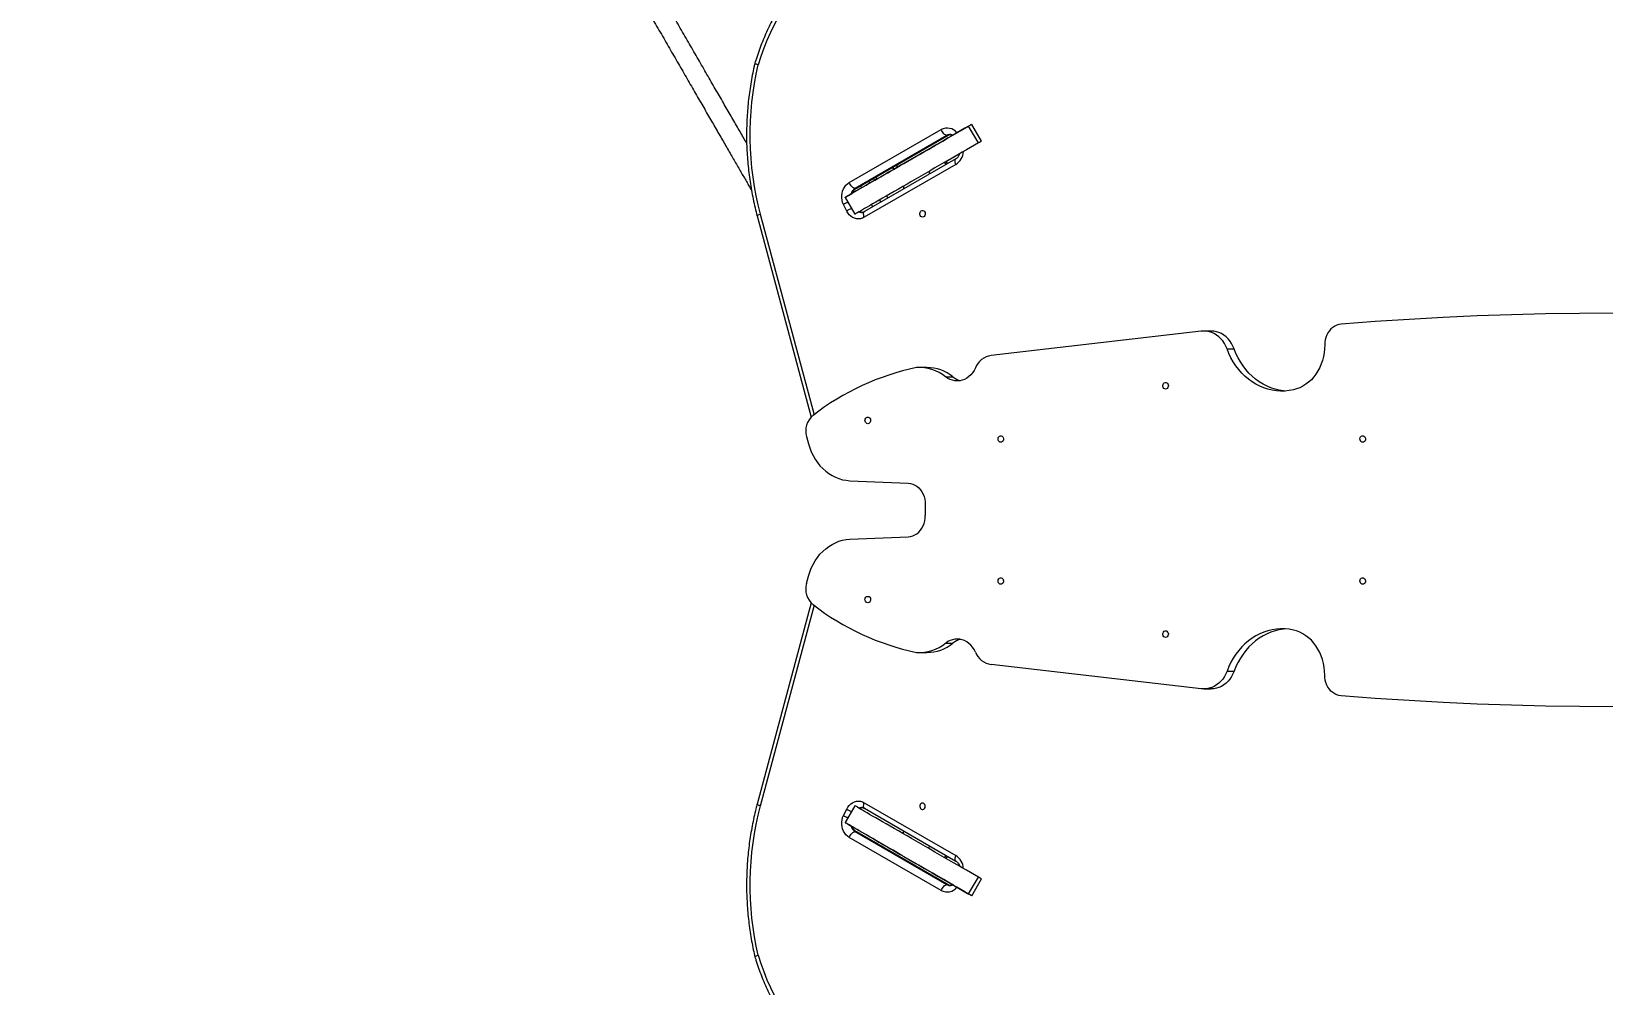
# Model space of a CAD drawing. Header units: millimetres. Extents: x 10665 to 29906, y -6125 to 7364.
# Drawn here: x 19089 to 20787, y -2048 to -1018 of the extents above; entities that cross this region are included whole.
import ezdxf

# ---------------------------------------------------------------- set-up
doc = ezdxf.new("R2010")
doc.units = ezdxf.units.MM
for name, color, linetype in [('DIKOM_ОБЪЕКТ', 7, 'Continuous'), ('DIKOM_РАЗМЕР_ЗОНА', 7, 'Continuous'), ('DIKOM_РАЗМЕР_ОБЪЕКТА', 7, 'Continuous')]:
    doc.layers.add(name, color=color, linetype=linetype)
doc.styles.add('style1', font='arial.ttf', dxfattribs={"width": 0.8})
doc.dimstyles.new('1-50', dxfattribs={"dimtxt": 300, "dimasz": 200, "dimexe": 100, "dimexo": 0, "dimgap": 100, "dimtad": 1, "dimdec": 0, "dimtxsty": 'style1', "dimcen": 0, "dimclrd": 7, "dimclre": 7, "dimadec": 1, "dimazin": 2, "dimtfac": 1, "dimtdec": 0, "dimtmove": 1, "dimatfit": 3, "dimfxl": 0, "dimlwd": 25, "dimlwe": 18, "dimarcsym": 0})

# ---------------------------------------------------------------- blocks, each defined once
blk = doc.blocks.new('*D16')
at = {"layer": 'Defpoints', "color": 0, "transparency": 16777216}
for p in [(12665, 4926.5), (12665, 1146.9), (26947.7, -1821.9)]:
    blk.add_point(p, dxfattribs=at)
at = {"layer": 'DIKOM_РАЗМЕР_ОБЪЕКТА', "color": 7, "lineweight": 18, "transparency": 16777216}
for p, q in [((12665, 1146.9), (12665, 5026.5)), ((26947.7, -1821.9), (26947.7, 5026.5))]:
    blk.add_line(p, q, dxfattribs=at)
at = {"layer": 'DIKOM_РАЗМЕР_ОБЪЕКТА', "color": 7, "lineweight": 25, "transparency": 16777216}
blk.add_line((26747.7, 4926.5), (12865, 4926.5), dxfattribs=at)
at = {"layer": 'DIKOM_РАЗМЕР_ОБЪЕКТА', "color": 7, "transparency": 16777216}
for points in [[(12865, 4959.9), (12865, 4893.2), (12665, 4926.5)], [(26747.7, 4959.9), (26747.7, 4893.2), (26947.7, 4926.5)]]:
    blk.add_solid(points, dxfattribs=at)
at = {"layer": 'DIKOM_РАЗМЕР_ОБЪЕКТА', "color": 0, "transparency": 16777216, "insert": (21497, 5179.8), "char_height": 300, "attachment_point": 5, "style": 'style1'}
blk.add_mtext('14300', dxfattribs=at)
blk = doc.blocks.new('*D15')
at = {"layer": 'Defpoints', "color": 0, "transparency": 16777216}
for p in [(20416.8, 4419), (19675.9, -4001.4), (28567.5, -4001.4)]:
    blk.add_point(p, dxfattribs=at)
at = {"layer": 'DIKOM_РАЗМЕР_ОБЪЕКТА', "color": 7, "lineweight": 18, "transparency": 16777216}
for p, q in [((20416.8, 4419), (28667.5, 4419)), ((19675.9, -4001.4), (28667.5, -4001.4))]:
    blk.add_line(p, q, dxfattribs=at)
at = {"layer": 'DIKOM_РАЗМЕР_ОБЪЕКТА', "color": 7, "lineweight": 25, "transparency": 16777216}
blk.add_line((28567.5, 4219), (28567.5, -3801.4), dxfattribs=at)
at = {"layer": 'DIKOM_РАЗМЕР_ОБЪЕКТА', "color": 7, "transparency": 16777216}
for points in [[(28534.2, 4219), (28600.8, 4219), (28567.5, 4419)], [(28534.2, -3801.4), (28600.8, -3801.4), (28567.5, -4001.4)]]:
    blk.add_solid(points, dxfattribs=at)
at = {"layer": 'DIKOM_РАЗМЕР_ОБЪЕКТА', "color": 0, "transparency": 16777216, "insert": (28248, -1553.3), "char_height": 300, "attachment_point": 5, "rotation": 90, "style": 'style1'}
blk.add_mtext('8400', dxfattribs=at)
blk = doc.blocks.new('*D14')
at = {"layer": 'Defpoints', "color": 0, "transparency": 16777216}
for p in [(28947.7, 6914), (10665, 1629.9), (28947.7, -1535.4)]:
    blk.add_point(p, dxfattribs=at)
at = {"layer": 'DIKOM_РАЗМЕР_ЗОНА', "color": 7, "lineweight": 18, "transparency": 16777216}
for p, q in [((10665, 1629.9), (10665, 7014)), ((28947.7, -1535.4), (28947.7, 7014))]:
    blk.add_line(p, q, dxfattribs=at)
at = {"layer": 'DIKOM_РАЗМЕР_ЗОНА', "color": 7, "lineweight": 25, "transparency": 16777216}
blk.add_line((10865, 6914), (28747.7, 6914), dxfattribs=at)
at = {"layer": 'DIKOM_РАЗМЕР_ЗОНА', "color": 7, "transparency": 16777216}
for points in [[(10865, 6947.4), (10865, 6880.7), (10665, 6914)], [(28747.7, 6947.4), (28747.7, 6880.7), (28947.7, 6914)]]:
    blk.add_solid(points, dxfattribs=at)
at = {"layer": 'DIKOM_РАЗМЕР_ЗОНА', "color": 0, "transparency": 16777216, "insert": (21431.5, 7167.3), "char_height": 300, "attachment_point": 5, "style": 'style1'}
blk.add_mtext('18300', dxfattribs=at)
blk = doc.blocks.new('*D13')
at = {"layer": 'Defpoints', "color": 0, "transparency": 16777216}
for p in [(20470.8, 6542.6), (29806, 6542.6), (19621.9, -6125)]:
    blk.add_point(p, dxfattribs=at)
at = {"layer": 'DIKOM_РАЗМЕР_ЗОНА', "color": 7, "lineweight": 18, "transparency": 16777216}
for p, q in [((20470.8, 6542.6), (29906, 6542.6)), ((19621.9, -6125), (29906, -6125))]:
    blk.add_line(p, q, dxfattribs=at)
at = {"layer": 'DIKOM_РАЗМЕР_ЗОНА', "color": 7, "lineweight": 25, "transparency": 16777216}
blk.add_line((29806, -5925), (29806, 6342.6), dxfattribs=at)
at = {"layer": 'DIKOM_РАЗМЕР_ЗОНА', "color": 7, "transparency": 16777216}
for points in [[(29772.7, 6342.6), (29839.3, 6342.6), (29806, 6542.6)], [(29772.7, -5925), (29839.3, -5925), (29806, -6125)]]:
    blk.add_solid(points, dxfattribs=at)
at = {"layer": 'DIKOM_РАЗМЕР_ЗОНА', "color": 0, "transparency": 16777216, "insert": (29552.8, 208.8), "char_height": 300, "attachment_point": 5, "rotation": 90, "style": 'style1'}
blk.add_mtext('12650', dxfattribs=at)

msp = doc.modelspace()

# ---------------------------------------------------------------- linework, layer by layer
at = {"layer": 'DIKOM_ОБЪЕКТ', "color": 7, "linetype": 'Continuous', "lineweight": 15}
for p, q in [((20115.8, -1136.9), (20105.3, -1118.7)), ((19973, -1181.6), (20072.3, -1124.3)), ((20078.6, -1130.6), (19979.3, -1187.9)), ((19979.8, -1187.9), (20079.1, -1130.6)), ((19980.7, -1187.7), (20079.9, -1130.4)), ((20079.1, -1130.6), (20078.6, -1130.6)), ((20085.2, -1130.3), (20083.1, -1131.5)), ((20085.6, -1130), (20100.9, -1121.2)), ((20112.5, -1138.8), (20102, -1120.6)), ((20092.3, -1150.5), (20078, -1158.8)), ((20088.2, -1162), (19989.3, -1219.1)), ((20088.3, -1155.9), (19989.5, -1213)), ((20019.9, -1165.1), (20021.1, -1167.2)), ((20021.1, -1167.2), (20019.9, -1165.1)), ((20019.9, -1165.1), (20021.1, -1167.3)), ((20025.5, -1164.7), (20024.2, -1162.6)), ((20077.6, -1162.1), (20076.2, -1159.7)), ((20079.3, -1161.1), (20077.9, -1158.7)), ((19979.3, -1187.9), (19979.8, -1187.9)), ((19980.4, -1187.9), (19999.1, -1177.1)), ((19986.5, -1187.2), (19985.3, -1185.1)), ((19993.9, -1180.1), (19995.2, -1182.2)), ((19999.1, -1177.1), (20000.4, -1179.2)), ((20001.7, -1175.6), (20002.9, -1177.8)), ((20032.2, -1185.2), (20031.6, -1185.5)), ((20031.6, -1185.5), (20031.6, -1185.4)), ((20031.6, -1185.5), (20031.9, -1185.9)), ((19970.3, -1212.3), (19966.9, -1205.3)), ((19968.6, -1197.6), (19979.1, -1215.7)), ((19972.2, -1195.5), (19975.7, -1193.5)), ((20005.7, -1200.4), (20007.1, -1202.8)), ((20013.4, -1196), (20014.8, -1198.4)), ((19873.5, -1217.5), (19931.8, -1435.1)), ((19876.9, -1215.6), (19935, -1432.5)), ((19998.4, -1207.8), (19997, -1205.4)), ((20353.4, -1342.1), (20126.3, -1368.3)), ((20363.8, -1342), (20356.1, -1342)), ((20381.2, -1361.2), (20388.9, -1361.2)), ((20057, -1381.4), (20049.2, -1381.4)), ((20077.2, -1391.5), (20084.9, -1391.5)), ((19926.9, -1456), (19929, -1463.8)), ((19973.8, -1503.7), (20036.7, -1506.4)), ((20055, -1529.3), (20055, -1541.3)), ((19973.8, -1567), (20036.7, -1564.3)), ((19926.9, -1614.7), (19929, -1606.9)), ((19931.8, -1635.6), (19873.5, -1853.2)), ((19935, -1638.3), (19876.9, -1855.2)), ((20077.2, -1679.2), (20084.9, -1679.2)), ((20049.2, -1689.3), (20057, -1689.3)), ((20353.4, -1728.6), (20126.3, -1702.4)), ((20381.2, -1709.5), (20388.9, -1709.5)), ((20356.1, -1728.7), (20363.8, -1728.7)), ((19966.9, -1865.5), (19970.3, -1858.5)), ((19979.1, -1855), (19968.6, -1873.2)), ((19989.3, -1851.7), (20088.2, -1908.8)), ((19989.5, -1857.7), (20088.3, -1914.8)), ((19972.2, -1875.3), (19975.7, -1877.3)), ((19979.3, -1882.8), (20078.6, -1940.1)), ((19979.8, -1882.8), (19979.3, -1882.8)), ((20079.1, -1940.1), (19979.8, -1882.8)), ((20079.9, -1940.4), (19980.7, -1883.1)), ((20072.3, -1946.4), (19973, -1889.1)), ((19999.5, -1891), (19999.5, -1891)), ((20031.9, -1884.9), (20031.6, -1885.3)), ((20031.9, -1885.1), (20031.8, -1885.4)), ((20076.2, -1911), (20077.6, -1908.6)), ((20077.9, -1912), (20079.3, -1909.6)), ((20102, -1950.2), (20112.5, -1932)), ((20105.3, -1952.1), (20115.8, -1933.9)), ((20078.6, -1940.1), (20079.1, -1940.1)), ((20085.2, -1940.5), (20083.1, -1939.3)), ((20083.1, -1939.3), (20083.1, -1939.3)), ((20085.6, -1940.7), (20100.9, -1949.6))]:
    msp.add_line(p, q, dxfattribs=at)
at = {"layer": 'DIKOM_ОБЪЕКТ', "color": 7, "linetype": 'Continuous', "lineweight": 15, "flags": 128}
for points in [[(20002, -901.5), (19994.5, -905.2), (19987, -909.1), (19979.7, -913.4), (19972.5, -918), (19965.5, -922.9), (19958.6, -928.1), (19951.9, -933.6), (19945.4, -939.4), (19939, -945.4), (19932.9, -951.8), (19927, -958.4), (19921.3, -965.2), (19915.8, -972.3), (19910.5, -979.6), (19905.5, -987.2), (19900.7, -994.9), (19896.1, -1002.9), (19891.8, -1011), (19887.8, -1019.4), (19884.1, -1027.9), (19880.6, -1036.5), (19877.4, -1045.4), (19874.5, -1054.3)], [(20100.9, -1121.2), (20102.3, -1120.4), (20103.5, -1119.7), (20104.4, -1119.2), (20105, -1118.9), (20105.2, -1118.7), (20105.2, -1118.7), (20104.8, -1118.9), (20104.2, -1119.3), (20103.2, -1119.9), (20102, -1120.6)], [(20102, -1120.6), (20097.9, -1122.9), (20093.6, -1125.4), (20089.2, -1127.9), (20084.6, -1130.6), (20079.9, -1133.3), (20075.1, -1136.1), (20070.2, -1138.9), (20065.2, -1141.8), (20060.2, -1144.7), (20055.1, -1147.6), (20050, -1150.6), (20044.9, -1153.5), (20039.9, -1156.4), (20034.9, -1159.3), (20029.9, -1162.2), (20025, -1165), (20020.3, -1167.8), (20015.6, -1170.4), (20011.1, -1173.1), (20006.7, -1175.6), (20002.5, -1178), (19998.5, -1180.3), (19994.7, -1182.5), (19991.1, -1184.6), (19987.7, -1186.6), (19984.5, -1188.4), (19981.7, -1190), (19979.1, -1191.5), (19976.7, -1192.9), (19974.7, -1194.1), (19972.9, -1195.1), (19971.4, -1195.9), (19970.3, -1196.6), (19969.4, -1197.1), (19968.9, -1197.4), (19968.6, -1197.6), (19968.7, -1197.5), (19969.1, -1197.3), (19969.9, -1196.9), (19970.9, -1196.3), (19972.2, -1195.5)], [(19999.5, -1179.7), (19999.6, -1179.7), (20000.1, -1179.4), (20000.9, -1178.9), (20002, -1178.3), (20003.3, -1177.5), (20005, -1176.5), (20007, -1175.4), (20009.3, -1174.1), (20011.8, -1172.6), (20014.6, -1171), (20017.6, -1169.3), (20020.9, -1167.4), (20024.4, -1165.3), (20028.2, -1163.2), (20032.1, -1160.9), (20036.3, -1158.5), (20040.6, -1156), (20045, -1153.4), (20049.6, -1150.8), (20054.4, -1148.1), (20059.2, -1145.3), (20064.1, -1142.4), (20069.1, -1139.6), (20074.1, -1136.7), (20079.2, -1133.7), (20084.2, -1130.8), (20085.1, -1130.3)], [(20078.6, -1130.6), (20077.8, -1130.5), (20077, -1130.1), (20076.1, -1129.5), (20075.2, -1128.8), (20074.4, -1127.8), (20073.6, -1126.7), (20072.9, -1125.5), (20072.3, -1124.3)], [(20079.9, -1130.4), (20079.7, -1130.5), (20079.1, -1130.6)], [(20085.6, -1130), (20084.5, -1130.7), (20083.6, -1131.2), (20082.8, -1131.6), (20082.4, -1131.9), (20082.1, -1132), (20082.2, -1132), (20082.5, -1131.8), (20083.1, -1131.5)], [(20115.8, -1136.9), (20115.7, -1136.9), (20115.3, -1137.1), (20114.7, -1137.5), (20113.7, -1138.1), (20112.5, -1138.8)], [(20112.5, -1138.8), (20108.4, -1141.1), (20104.1, -1143.6), (20099.7, -1146.1), (20095.1, -1148.8), (20090.4, -1151.5), (20085.6, -1154.3), (20080.7, -1157.1), (20075.7, -1160), (20070.7, -1162.9), (20065.6, -1165.8), (20060.5, -1168.8), (20055.4, -1171.7), (20050.4, -1174.6), (20045.4, -1177.5), (20040.4, -1180.4), (20035.5, -1183.2), (20030.8, -1185.9), (20026.1, -1188.6), (20021.6, -1191.2), (20017.2, -1193.8), (20013, -1196.2), (20009, -1198.5), (20005.2, -1200.7), (20001.6, -1202.8), (19998.2, -1204.7), (19995, -1206.6), (19992.2, -1208.2), (19989.6, -1209.7), (19987.2, -1211.1), (19985.2, -1212.3), (19983.4, -1213.3), (19981.9, -1214.1), (19980.8, -1214.8), (19979.9, -1215.3), (19979.4, -1215.6), (19979.1, -1215.7), (19979.1, -1215.7)], [(20054.1, -1148.2), (20053.9, -1148.3), (20053.4, -1148.6), (20052.7, -1149), (20051.8, -1149.5), (20050.8, -1150.1), (20049.8, -1150.7), (20049, -1151.2), (20048.4, -1151.5), (20048.1, -1151.7), (20048.1, -1151.7), (20048.4, -1151.5), (20049, -1151.2), (20049.8, -1150.7), (20050.8, -1150.1), (20051.8, -1149.5), (20052.7, -1149), (20053.4, -1148.6), (20053.9, -1148.3), (20054.1, -1148.2)], [(20067.5, -1140.5), (20067.3, -1140.6), (20066.8, -1140.9), (20066.1, -1141.3), (20065.2, -1141.8), (20064.2, -1142.4), (20063.2, -1142.9), (20062.4, -1143.4), (20061.8, -1143.8), (20061.5, -1144), (20061.5, -1144), (20061.8, -1143.8), (20062.4, -1143.4), (20063.2, -1142.9), (20064.2, -1142.4), (20065.2, -1141.8), (20066.1, -1141.3), (20066.8, -1140.9), (20067.3, -1140.6), (20067.5, -1140.5)], [(20067.6, -1140.4), (20067.5, -1140.5), (20067, -1140.8), (20066.3, -1141.2), (20065.3, -1141.7), (20064.3, -1142.3), (20063.4, -1142.9), (20062.5, -1143.3), (20061.9, -1143.7), (20061.6, -1143.9), (20061.6, -1143.9), (20061.9, -1143.7), (20062.5, -1143.3), (20063.4, -1142.9), (20064.3, -1142.3), (20065.3, -1141.7), (20066.3, -1141.2), (20067, -1140.8), (20067.5, -1140.5), (20067.6, -1140.4)], [(20060.1, -1169), (20059.8, -1169.2), (20059.6, -1169.6), (20059.5, -1170), (20059.4, -1170.6), (20059.4, -1171.2), (20059.6, -1171.9), (20059.7, -1172.4)], [(20088.2, -1162), (20087.8, -1160.8), (20087.5, -1159.6), (20087.3, -1158.5), (20087.4, -1157.5), (20087.6, -1156.8), (20088, -1156.2), (20088.3, -1155.9)], [(19966.9, -1205.3), (19965.9, -1203), (19965.3, -1200.6), (19965, -1198.1), (19965, -1195.6), (19965.3, -1193.1), (19965.9, -1190.7), (19966.9, -1188.4), (19968.1, -1186.3), (19969.5, -1184.5), (19971.2, -1182.9), (19973, -1181.6)], [(19979.3, -1187.9), (19978.6, -1187.8), (19977.7, -1187.4), (19976.9, -1186.8), (19976, -1186.1), (19975.1, -1185.1), (19974.3, -1184), (19973.6, -1182.9), (19973, -1181.6)], [(19999.5, -1179.7), (19999.3, -1179.8), (19998.9, -1180.1), (19998.1, -1180.5), (19997, -1181.2), (19995.6, -1182), (19993.9, -1183), (19991.9, -1184.2), (19989.5, -1185.5), (19986.9, -1187), (19983.9, -1188.7), (19980.6, -1190.6), (19977.1, -1192.7), (19976.8, -1192.8)], [(19980.7, -1187.7), (19980.5, -1187.8), (19979.8, -1187.9)], [(20032.5, -1184.9), (20032.2, -1185.2), (20032, -1185.5), (20031.8, -1186), (20031.8, -1186.5), (20031.8, -1187.2), (20031.9, -1187.8), (20032.1, -1188.4)], [(19976.6, -1193), (19976.5, -1193), (19976.2, -1193.2), (19975.7, -1193.5)], [(19873.5, -1217.5), (19873.5, -1217.5), (19873.7, -1217.2), (19874.1, -1216.8), (19874.8, -1216.5), (19875.7, -1216), (19876.9, -1215.6)], [(19989.3, -1219.1), (19987.3, -1220), (19985.2, -1220.6), (19983, -1220.8), (19980.8, -1220.6), (19978.6, -1220.1), (19976.6, -1219.2), (19974.7, -1217.9), (19973, -1216.3), (19971.5, -1214.4), (19970.3, -1212.3)], [(19989.3, -1219.1), (19988.9, -1217.8), (19988.6, -1216.7), (19988.5, -1215.6), (19988.5, -1214.6), (19988.7, -1213.9), (19989.1, -1213.3), (19989.5, -1213)], [(20052.2, -1218.8), (20051.3, -1218.6), (20050.4, -1218.1), (20049.7, -1217.2), (20049.3, -1216.2), (20049.3, -1215), (20049.5, -1213.9), (20050, -1212.9), (20050.8, -1212.2), (20051.8, -1211.8), (20052.7, -1211.8), (20053.7, -1212.2), (20054.5, -1212.9), (20055, -1213.9), (20055.2, -1215), (20055.2, -1216.2), (20054.8, -1217.2), (20054.1, -1218.1), (20053.2, -1218.6), (20052.2, -1218.8)], [(20872.5, -1323.6), (20835.7, -1323), (20798.8, -1322.8), (20762, -1323), (20725.2, -1323.5), (20688.4, -1324.4), (20651.6, -1325.7), (20614.8, -1327.3), (20578, -1329.4), (20541.2, -1331.8), (20504.5, -1334.5)], [(20504.5, -1334.5), (20502.1, -1334.9), (20499.8, -1335.6), (20497.6, -1336.7), (20495.5, -1338.1), (20493.5, -1339.7), (20491.8, -1341.7), (20490.3, -1343.8), (20489, -1346.2), (20488, -1348.8), (20487.3, -1351.4), (20486.9, -1354.2), (20486.8, -1357)], [(20381.2, -1361.2), (20379.9, -1358.2), (20378.3, -1355.3), (20376.6, -1352.7), (20374.5, -1350.3), (20372.3, -1348.2), (20369.9, -1346.4), (20367.4, -1344.8), (20364.7, -1343.6), (20361.9, -1342.7), (20359.1, -1342.2), (20356.2, -1342), (20353.4, -1342.1)], [(20388.9, -1361.2), (20387.6, -1358.2), (20386.1, -1355.3), (20384.3, -1352.7), (20382.3, -1350.3), (20380.1, -1348.2), (20377.7, -1346.4), (20375.1, -1344.8), (20372.5, -1343.6), (20369.7, -1342.7), (20366.9, -1342.2), (20364, -1342), (20363.8, -1342)], [(20486.8, -1357), (20486.6, -1361.3), (20486.2, -1365.5), (20485.5, -1369.6), (20484.4, -1373.7), (20483.1, -1377.6), (20481.4, -1381.4), (20479.5, -1385.1), (20477.3, -1388.5), (20474.9, -1391.6), (20472.3, -1394.6), (20469.4, -1397.2), (20466.4, -1399.5), (20463.2, -1401.6), (20459.9, -1403.2), (20456.4, -1404.6), (20452.9, -1405.6)], [(20452.9, -1405.6), (20448.3, -1406.4), (20443.7, -1406.9), (20439.1, -1407), (20434.5, -1406.7), (20429.9, -1406), (20425.4, -1404.9), (20420.9, -1403.4), (20416.6, -1401.6), (20412.4, -1399.4), (20408.3, -1396.9), (20404.4, -1394), (20400.6, -1390.9), (20397.1, -1387.4), (20393.8, -1383.6), (20390.7, -1379.6), (20387.9, -1375.3), (20385.4, -1370.8), (20383.1, -1366.1), (20381.2, -1361.2)], [(20444.4, -1406.8), (20442.3, -1406.7), (20437.7, -1406), (20433.2, -1404.9), (20428.7, -1403.4), (20424.4, -1401.6), (20420.1, -1399.4), (20416, -1396.9), (20412.1, -1394), (20408.4, -1390.9), (20404.9, -1387.4), (20401.6, -1383.6), (20398.5, -1379.6), (20395.7, -1375.3), (20393.2, -1370.8), (20390.9, -1366.1), (20388.9, -1361.2)], [(20109.3, -1381.9), (20107.9, -1384.6), (20106.3, -1387), (20104.4, -1389.3), (20102.3, -1391.2), (20100.1, -1392.9), (20097.6, -1394.2), (20095.1, -1395.1), (20092.5, -1395.7), (20089.8, -1395.9), (20087.1, -1395.8), (20084.5, -1395.2), (20081.9, -1394.3), (20079.5, -1393.1), (20077.2, -1391.5)], [(20314.8, -1404.7), (20313.9, -1404.5), (20313, -1403.9), (20312.3, -1403.1), (20311.9, -1402), (20311.8, -1400.9), (20312.1, -1399.8), (20312.6, -1398.8), (20313.4, -1398.1), (20314.3, -1397.7), (20315.3, -1397.7), (20316.3, -1398.1), (20317, -1398.8), (20317.6, -1399.8), (20317.8, -1400.9), (20317.7, -1402), (20317.3, -1403.1), (20316.7, -1403.9), (20315.8, -1404.5), (20314.8, -1404.7)], [(19993, -1442.1), (19992.1, -1441.9), (19991.2, -1441.3), (19990.5, -1440.5), (19990.1, -1439.4), (19990, -1438.3), (19990.3, -1437.2), (19990.8, -1436.2), (19991.6, -1435.5), (19992.5, -1435.1), (19993.5, -1435.1), (19994.5, -1435.5), (19995.2, -1436.2), (19995.8, -1437.2), (19996, -1438.3), (19995.9, -1439.4), (19995.5, -1440.5), (19994.9, -1441.3), (19994, -1441.9), (19993, -1442.1)], [(20136.7, -1462.1), (20135.8, -1461.9), (20134.9, -1461.3), (20134.2, -1460.5), (20133.8, -1459.4), (20133.8, -1458.3), (20134, -1457.2), (20134.5, -1456.2), (20135.3, -1455.5), (20136.3, -1455.1), (20137.2, -1455.1), (20138.2, -1455.5), (20138.9, -1456.2), (20139.5, -1457.2), (20139.7, -1458.3), (20139.6, -1459.4), (20139.3, -1460.5), (20138.6, -1461.3), (20137.7, -1461.9), (20136.7, -1462.1)], [(20527.8, -1462.1), (20526.8, -1461.9), (20525.9, -1461.3), (20525.3, -1460.5), (20524.9, -1459.4), (20524.8, -1458.3), (20525, -1457.2), (20525.6, -1456.2), (20526.3, -1455.5), (20527.3, -1455.1), (20528.3, -1455.1), (20529.2, -1455.5), (20530, -1456.2), (20530.5, -1457.2), (20530.7, -1458.3), (20530.7, -1459.4), (20530.3, -1460.5), (20529.6, -1461.3), (20528.7, -1461.9), (20527.8, -1462.1)], [(19929, -1463.8), (19930.3, -1468.2), (19932, -1472.4), (19933.9, -1476.5), (19936.2, -1480.4), (19938.7, -1484.1), (19941.4, -1487.5), (19944.4, -1490.6), (19947.6, -1493.4), (19950.9, -1496), (19954.5, -1498.1), (19958.1, -1500), (19961.9, -1501.5), (19965.8, -1502.6), (19969.8, -1503.3), (19973.8, -1503.7)], [(20036.7, -1506.4), (20039.2, -1506.7), (20041.6, -1507.3), (20043.9, -1508.4), (20046.1, -1509.7), (20048.1, -1511.4), (20049.9, -1513.4), (20051.5, -1515.7), (20052.8, -1518.1), (20053.8, -1520.8), (20054.6, -1523.6), (20055, -1526.4), (20055, -1529.3)], [(20036.7, -1564.3), (20039.2, -1564), (20041.6, -1563.4), (20043.9, -1562.3), (20046.1, -1561), (20048.1, -1559.3), (20049.9, -1557.3), (20051.5, -1555), (20052.8, -1552.5), (20053.8, -1549.9), (20054.6, -1547.1), (20055, -1544.3), (20055, -1541.3)], [(19929, -1606.9), (19930.3, -1602.5), (19932, -1598.3), (19933.9, -1594.2), (19936.2, -1590.3), (19938.7, -1586.6), (19941.4, -1583.2), (19944.4, -1580.1), (19947.6, -1577.3), (19950.9, -1574.7), (19954.5, -1572.6), (19958.1, -1570.7), (19961.9, -1569.2), (19965.8, -1568.1), (19969.8, -1567.4), (19973.8, -1567)], [(20136.7, -1615.6), (20135.8, -1615.4), (20134.9, -1614.9), (20134.2, -1614), (20133.8, -1613), (20133.8, -1611.8), (20134, -1610.7), (20134.5, -1609.7), (20135.3, -1609), (20136.3, -1608.7), (20137.2, -1608.7), (20138.2, -1609), (20138.9, -1609.7), (20139.5, -1610.7), (20139.7, -1611.8), (20139.6, -1613), (20139.3, -1614), (20138.6, -1614.9), (20137.7, -1615.4), (20136.7, -1615.6)], [(20527.8, -1615.6), (20526.8, -1615.4), (20525.9, -1614.9), (20525.3, -1614), (20524.9, -1613), (20524.8, -1611.8), (20525, -1610.7), (20525.6, -1609.7), (20526.3, -1609), (20527.3, -1608.7), (20528.3, -1608.7), (20529.2, -1609), (20530, -1609.7), (20530.5, -1610.7), (20530.7, -1611.8), (20530.7, -1613), (20530.3, -1614), (20529.6, -1614.9), (20528.7, -1615.4), (20527.8, -1615.6)], [(19993, -1635.6), (19992.1, -1635.4), (19991.2, -1634.9), (19990.5, -1634), (19990.1, -1633), (19990, -1631.8), (19990.3, -1630.7), (19990.8, -1629.7), (19991.6, -1629), (19992.5, -1628.7), (19993.5, -1628.7), (19994.5, -1629), (19995.2, -1629.7), (19995.8, -1630.7), (19996, -1631.8), (19995.9, -1633), (19995.5, -1634), (19994.9, -1634.9), (19994, -1635.4), (19993, -1635.6)], [(20109.3, -1688.8), (20107.9, -1686.1), (20106.3, -1683.7), (20104.4, -1681.4), (20102.3, -1679.5), (20100.1, -1677.8), (20097.6, -1676.5), (20095.1, -1675.6), (20092.5, -1675), (20089.8, -1674.8), (20087.1, -1674.9), (20084.5, -1675.5), (20081.9, -1676.4), (20079.5, -1677.6), (20077.2, -1679.2)], [(20314.8, -1673), (20313.9, -1672.8), (20313, -1672.3), (20312.3, -1671.4), (20311.9, -1670.4), (20311.8, -1669.2), (20312.1, -1668.1), (20312.6, -1667.2), (20313.4, -1666.4), (20314.3, -1666.1), (20315.3, -1666.1), (20316.3, -1666.4), (20317, -1667.2), (20317.6, -1668.1), (20317.8, -1669.2), (20317.7, -1670.4), (20317.3, -1671.4), (20316.7, -1672.3), (20315.8, -1672.8), (20314.8, -1673)], [(20452.9, -1665.1), (20448.3, -1664.3), (20443.7, -1663.8), (20439.1, -1663.7), (20434.5, -1664), (20429.9, -1664.7), (20425.4, -1665.8), (20420.9, -1667.3), (20416.6, -1669.1), (20412.4, -1671.3), (20408.3, -1673.8), (20404.4, -1676.7), (20400.6, -1679.8), (20397.1, -1683.3), (20393.8, -1687.1), (20390.7, -1691.1), (20387.9, -1695.4), (20385.4, -1699.9), (20383.1, -1704.6), (20381.2, -1709.5)], [(20444.4, -1663.8), (20442.3, -1664), (20437.7, -1664.7), (20433.2, -1665.8), (20428.7, -1667.3), (20424.4, -1669.1), (20420.1, -1671.3), (20416, -1673.8), (20412.1, -1676.7), (20408.4, -1679.8), (20404.9, -1683.3), (20401.6, -1687.1), (20398.5, -1691.1), (20395.7, -1695.4), (20393.2, -1699.9), (20390.9, -1704.6), (20388.9, -1709.5)], [(20486.8, -1713.7), (20486.6, -1709.4), (20486.2, -1705.2), (20485.5, -1701.1), (20484.4, -1697), (20483.1, -1693.1), (20481.4, -1689.3), (20479.5, -1685.6), (20477.3, -1682.2), (20474.9, -1679.1), (20472.3, -1676.1), (20469.4, -1673.5), (20466.4, -1671.2), (20463.2, -1669.1), (20459.9, -1667.4), (20456.4, -1666.1), (20452.9, -1665.1)], [(20381.2, -1709.5), (20379.9, -1712.5), (20378.3, -1715.3), (20376.6, -1718), (20374.5, -1720.4), (20372.3, -1722.5), (20369.9, -1724.3), (20367.4, -1725.9), (20364.7, -1727.1), (20361.9, -1728), (20359.1, -1728.5), (20356.2, -1728.7), (20353.4, -1728.6)], [(20388.9, -1709.5), (20387.6, -1712.5), (20386.1, -1715.3), (20384.3, -1718), (20382.3, -1720.4), (20380.1, -1722.5), (20377.7, -1724.3), (20375.1, -1725.9), (20372.5, -1727.1), (20369.7, -1728), (20366.9, -1728.5), (20364, -1728.7), (20363.8, -1728.7)], [(20504.5, -1736.2), (20502.1, -1735.8), (20499.8, -1735.1), (20497.6, -1734), (20495.5, -1732.6), (20493.5, -1731), (20491.8, -1729), (20490.3, -1726.9), (20489, -1724.5), (20488, -1721.9), (20487.3, -1719.2), (20486.9, -1716.5), (20486.8, -1713.7)], [(20872.5, -1747.1), (20835.7, -1747.7), (20798.8, -1747.9), (20762, -1747.7), (20725.2, -1747.2), (20688.4, -1746.3), (20651.6, -1745), (20614.8, -1743.4), (20578, -1741.3), (20541.2, -1738.9), (20504.5, -1736.2)], [(19970.3, -1858.5), (19971.5, -1856.4), (19973, -1854.5), (19974.7, -1852.9), (19976.6, -1851.6), (19978.6, -1850.7), (19980.8, -1850.1), (19983, -1849.9), (19985.2, -1850.1), (19987.3, -1850.7), (19989.3, -1851.7)], [(19876.9, -1855.2), (19875.7, -1854.7), (19874.8, -1854.3), (19874.1, -1853.9), (19873.7, -1853.6), (19873.5, -1853.3), (19873.5, -1853.2)], [(19973, -1889.1), (19971.2, -1887.8), (19969.5, -1886.3), (19968.1, -1884.4), (19966.9, -1882.3), (19965.9, -1880), (19965.3, -1877.6), (19965, -1875.1), (19965, -1872.6), (19965.3, -1870.1), (19965.9, -1867.7), (19966.9, -1865.5)], [(20112.5, -1932), (20108.4, -1929.6), (20104.1, -1927.2), (20099.7, -1924.6), (20095.1, -1922), (20090.4, -1919.3), (20085.6, -1916.5), (20080.7, -1913.6), (20075.7, -1910.8), (20070.7, -1907.9), (20065.6, -1904.9), (20060.5, -1902), (20055.4, -1899.1), (20050.4, -1896.1), (20045.4, -1893.2), (20040.4, -1890.4), (20035.5, -1887.6), (20030.8, -1884.8), (20026.1, -1882.1), (20021.6, -1879.5), (20017.2, -1877), (20013, -1874.5), (20009, -1872.2), (20005.2, -1870), (20001.6, -1867.9), (19998.2, -1866), (19995, -1864.2), (19992.2, -1862.5), (19989.6, -1861), (19987.2, -1859.7), (19985.2, -1858.5), (19983.4, -1857.5), (19981.9, -1856.6), (19980.8, -1855.9), (19979.9, -1855.5), (19979.4, -1855.1), (19979.1, -1855), (19979.1, -1855)], [(19989.5, -1857.7), (19989.1, -1857.5), (19988.7, -1856.9), (19988.5, -1856.1), (19988.5, -1855.2), (19988.6, -1854.1), (19988.9, -1852.9), (19989.3, -1851.7)], [(20052.2, -1852), (20051.3, -1852.1), (20050.4, -1852.7), (20049.7, -1853.5), (20049.3, -1854.6), (20049.3, -1855.7), (20049.5, -1856.9), (20050, -1857.8), (20050.8, -1858.5), (20051.8, -1858.9), (20052.7, -1858.9), (20053.7, -1858.5), (20054.5, -1857.8), (20055, -1856.9), (20055.2, -1855.7), (20055.2, -1854.6), (20054.8, -1853.5), (20054.1, -1852.7), (20053.2, -1852.1), (20052.2, -1852)], [(20102, -1950.2), (20097.9, -1947.8), (20093.6, -1945.4), (20089.2, -1942.8), (20084.6, -1940.2), (20079.9, -1937.4), (20075.1, -1934.7), (20070.2, -1931.8), (20065.2, -1929), (20060.2, -1926), (20055.1, -1923.1), (20050, -1920.2), (20044.9, -1917.2), (20039.9, -1914.3), (20034.9, -1911.4), (20029.9, -1908.6), (20025, -1905.7), (20020.3, -1903), (20015.6, -1900.3), (20011.1, -1897.7), (20006.7, -1895.2), (20002.5, -1892.7), (19998.5, -1890.4), (19994.7, -1888.2), (19991.1, -1886.1), (19987.7, -1884.2), (19984.5, -1882.4), (19981.7, -1880.7), (19979.1, -1879.2), (19976.7, -1877.9), (19974.7, -1876.7), (19972.9, -1875.7), (19971.4, -1874.8), (19970.3, -1874.1), (19969.4, -1873.6), (19968.9, -1873.3), (19968.6, -1873.2), (19968.7, -1873.3), (19969.1, -1873.5), (19969.9, -1873.9), (19970.9, -1874.5), (19972.2, -1875.3)], [(19973, -1889.1), (19973.6, -1887.9), (19974.3, -1886.7), (19975.1, -1885.6), (19976, -1884.7), (19976.9, -1883.9), (19977.7, -1883.3), (19978.6, -1883), (19979.3, -1882.8)], [(19976.6, -1877.8), (19976.5, -1877.8), (19976.2, -1877.6), (19975.7, -1877.3)], [(19999.5, -1891), (19999.3, -1890.9), (19998.9, -1890.7), (19998.1, -1890.2), (19997, -1889.6), (19995.6, -1888.8), (19993.9, -1887.8), (19991.9, -1886.6), (19989.5, -1885.3), (19986.9, -1883.7), (19983.9, -1882), (19980.6, -1880.1), (19977.1, -1878.1), (19976.8, -1877.9)], [(19979.8, -1882.8), (19980.5, -1883), (19980.7, -1883.1)], [(20032.5, -1885.8), (20032.2, -1885.6), (20032, -1885.2), (20031.8, -1884.8), (20031.8, -1884.2), (20031.8, -1883.6), (20031.9, -1882.9), (20032.1, -1882.4)], [(19999.5, -1891), (19999.6, -1891.1), (20000.1, -1891.4), (20000.9, -1891.8), (20002, -1892.5), (20003.3, -1893.3), (20005, -1894.2), (20007, -1895.4), (20009.3, -1896.7), (20011.8, -1898.1), (20014.6, -1899.7), (20017.6, -1901.5), (20020.9, -1903.4), (20024.4, -1905.4), (20028.2, -1907.6), (20032.1, -1909.9), (20036.3, -1912.3), (20040.6, -1914.8), (20045, -1917.3), (20049.6, -1920), (20054.4, -1922.7), (20059.2, -1925.5), (20064.1, -1928.3), (20069.1, -1931.2), (20074.1, -1934.1), (20079.2, -1937), (20084.2, -1940), (20085.1, -1940.5)], [(20060.1, -1901.8), (20059.8, -1901.5), (20059.6, -1901.2), (20059.5, -1900.7), (20059.4, -1900.2), (20059.4, -1899.5), (20059.6, -1898.9), (20059.7, -1898.3)], [(20088.3, -1914.8), (20088, -1914.6), (20087.6, -1914), (20087.4, -1913.2), (20087.3, -1912.3), (20087.5, -1911.2), (20087.8, -1910), (20088.2, -1908.8)], [(20054.1, -1922.5), (20053.9, -1922.4), (20053.4, -1922.2), (20052.7, -1921.7), (20051.8, -1921.2), (20050.8, -1920.6), (20049.8, -1920.1), (20049, -1919.6), (20048.4, -1919.2), (20048.1, -1919.1), (20048.1, -1919.1), (20048.4, -1919.2), (20049, -1919.6), (20049.8, -1920.1), (20050.8, -1920.6), (20051.8, -1921.2), (20052.7, -1921.7), (20053.4, -1922.2), (20053.9, -1922.4), (20054.1, -1922.5)], [(20067.5, -1930.3), (20067.3, -1930.2), (20066.8, -1929.9), (20066.1, -1929.5), (20065.2, -1929), (20064.2, -1928.4), (20063.2, -1927.8), (20062.4, -1927.3), (20061.8, -1927), (20061.5, -1926.8), (20061.5, -1926.8), (20061.8, -1927), (20062.4, -1927.3), (20063.2, -1927.8), (20064.2, -1928.4), (20065.2, -1929), (20066.1, -1929.5), (20066.8, -1929.9), (20067.3, -1930.2), (20067.5, -1930.3)], [(20067.6, -1930.4), (20067.5, -1930.3), (20067, -1930), (20066.3, -1929.6), (20065.3, -1929), (20064.3, -1928.5), (20063.4, -1927.9), (20062.5, -1927.4), (20061.9, -1927.1), (20061.6, -1926.9), (20061.6, -1926.9), (20061.9, -1927.1), (20062.5, -1927.4), (20063.4, -1927.9), (20064.3, -1928.5), (20065.3, -1929), (20066.3, -1929.6), (20067, -1930), (20067.5, -1930.3), (20067.6, -1930.4)], [(20115.8, -1933.9), (20115.7, -1933.8), (20115.3, -1933.6), (20114.7, -1933.2), (20113.7, -1932.7), (20112.5, -1932)], [(20072.3, -1946.4), (20072.9, -1945.2), (20073.6, -1944), (20074.4, -1942.9), (20075.2, -1942), (20076.1, -1941.2), (20077, -1940.6), (20077.8, -1940.3), (20078.6, -1940.1)], [(20079.1, -1940.1), (20079.7, -1940.3), (20079.9, -1940.4)], [(20085.6, -1940.7), (20084.5, -1940.1), (20083.6, -1939.5), (20082.8, -1939.1), (20082.4, -1938.8), (20082.1, -1938.7), (20082.2, -1938.8), (20082.5, -1938.9), (20083.1, -1939.3)], [(20100.9, -1949.6), (20102.3, -1950.4), (20103.5, -1951), (20104.4, -1951.5), (20105, -1951.9), (20105.2, -1952.1), (20105.2, -1952), (20104.8, -1951.8), (20104.2, -1951.4), (20103.2, -1950.9), (20102, -1950.2)], [(19874.5, -2016.5), (19877.4, -2025.4), (19880.6, -2034.2), (19884.1, -2042.9), (19887.8, -2051.4), (19891.8, -2059.7), (19896.1, -2067.9), (19900.7, -2075.8), (19905.5, -2083.6), (19910.5, -2091.1), (19915.8, -2098.5), (19921.3, -2105.6), (19927, -2112.4), (19932.9, -2119), (19939, -2125.3), (19945.4, -2131.4), (19951.9, -2137.2), (19958.6, -2142.7), (19965.5, -2147.9), (19972.5, -2152.8), (19979.7, -2157.4), (19987, -2161.6), (19994.5, -2165.6), (20002, -2169.2)]]:
    msp.add_lwpolyline(points, dxfattribs=at)
at = {"layer": 'DIKOM_ОБЪЕКТ', "color": 7, "linetype": 'Continuous', "lineweight": 15}
for centre, radius, start, end in [((20197.5, -1130.2), 331.9, 166.7827, 194.9167), ((20078.8, -1135.9), 13.2, 37.0554, 119.2866), ((20082.4, -1137.1), 7.53, 90.1712, 120.3811), ((20082.9, -1137.1), 7.53, 90.3281, 120.381), ((20079.2, -1147.4), 17.1, 301.925, 357.7555), ((19984.4, -1196.2), 9.73, 121.4168, 166.403), ((19984.9, -1196.2), 9.68, 121.3604, 164.3782), ((19981, -1226.9), 25.8, 111.233, 123.3035), ((19984.3, -1233.7), 25.6, 109.9751, 123.3408), ((19986.5, -1206.3), 7.48, 246.4276, 270.0714), ((19987, -1206.3), 7.5, 244.049, 270.0331), ((20129.6, -1389.9), 21.8, 98.601, 158.4798), ((20101.7, -1649.2), 273.5, 101.7857, 127.8581), ((20049, -1425.9), 44.5, 50.7389, 94.1453), ((20056.7, -1426.1), 44.7, 50.7873, 89.5956), ((20097.8, -1375.6), 20.4, 231.0772, 257.9546), ((19947.8, -1450), 21.8, 129.973, 196.0481), ((19947.8, -1620.7), 21.8, 163.9518, 230.0272), ((20101.7, -1421.5), 273.5, 232.1422, 258.2147), ((20049, -1644.8), 44.5, 265.8551, 309.2614), ((20056.7, -1644.6), 44.7, 270.4044, 309.2131), ((20097.8, -1695.1), 20.4, 102.0453, 128.9237), ((20129.6, -1680.8), 21.8, 201.521, 261.3994), ((20197.5, -1940.6), 331.9, 165.0833, 193.2173), ((19981, -1843.9), 25.8, 236.7021, 248.7606), ((19984.4, -1837.1), 25.7, 236.669, 250.0129), ((19986.5, -1864.4), 7.48, 89.8879, 113.5397), ((19987, -1864.4), 7.5, 89.909, 115.9178), ((19984.4, -1874.5), 9.73, 193.5955, 238.5852), ((19984.9, -1874.6), 9.68, 195.6207, 238.6416), ((20078.9, -1923.5), 17.4, 2.7972, 57.5325), ((20078.8, -1934.9), 13.2, 240.5759, 323.0884), ((20082.4, -1933.6), 7.53, 239.6231, 269.2694), ((20082.9, -1933.7), 7.53, 239.619, 269.8117)]:
    msp.add_arc(centre, radius, start, end, dxfattribs=at)
for points, knots in [([(19529, -603.8), (19529, -603.8), (19529.1, -604), (19529.2, -604.2), (19529.3, -604.4), (19529.4, -604.5), (19529.4, -604.6), (19529.4, -604.6), (19529.5, -604.7), (19529.5, -604.7), (19529.5, -604.8), (19529.7, -605), (19530, -605.6), (19530.5, -606.4), (19531.1, -607.5), (19531.9, -608.9), (19532.9, -610.6), (19534, -612.5), (19535.3, -614.7), (19536.7, -617.2), (19538.3, -619.9), (19540, -622.9), (19541.9, -626.1), (19543.9, -629.6), (19546, -633.4), (19548.3, -637.3), (19550.8, -641.6), (19553.4, -646.1), (19556.1, -650.8), (19559, -655.7), (19561.9, -660.9), (19565.1, -666.3), (19568.3, -671.9), (19571.7, -677.8), (19575.2, -683.8), (19578.8, -690.1), (19582.5, -696.5), (19586.3, -703.2), (19590.3, -710), (19594.3, -717), (19598.5, -724.2), (19602.7, -731.5), (19607.1, -739.1), (19611.5, -746.7), (19616, -754.6), (19620.6, -762.5), (19625.3, -770.6), (19630, -778.8), (19634.8, -787.2), (19639.7, -795.7), (19644.7, -804.2), (19649.7, -812.9), (19654.7, -821.6), (19659.8, -830.5), (19665, -839.4), (19670.2, -848.4), (19675.4, -857.4), (19680.6, -866.5), (19685.9, -875.7), (19691.2, -884.8), (19696.5, -894), (19701.9, -903.3), (19707.2, -912.5), (19712.5, -921.7), (19717.8, -931), (19723.2, -940.2), (19728.5, -949.4), (19733.8, -958.5), (19739, -967.7), (19744.3, -976.8), (19749.5, -985.8), (19754.7, -994.8), (19759.8, -1003.7), (19764.9, -1012.5), (19770, -1021.2), (19775, -1029.9), (19779.9, -1038.5), (19784.8, -1046.9), (19789.6, -1055.2), (19794.3, -1063.4), (19799, -1071.5), (19803.6, -1079.5), (19808.1, -1087.3), (19812.5, -1094.9), (19816.8, -1102.4), (19821.1, -1109.7), (19825.2, -1116.9), (19829.2, -1123.9), (19833.2, -1130.7), (19837, -1137.3), (19840.7, -1143.7), (19844.3, -1150), (19847.8, -1156), (19851.1, -1161.8), (19854.4, -1167.4), (19857.5, -1172.8), (19860.4, -1177.9), (19863.3, -1182.8), (19865.6, -1186.8), (19866.9, -1189.1), (19867.3, -1189.9)], [0, 0, 0, 0, 0.000046, 0.000511, 0.000742, 0.000906, 0.001095, 0.001414, 0.002166, 0.003592, 0.007072, 0.017909, 0.02944, 0.040696, 0.051923, 0.063143, 0.07436, 0.085576, 0.096792, 0.108007, 0.119221, 0.130436, 0.141651, 0.152865, 0.164079, 0.175294, 0.186508, 0.197722, 0.208936, 0.220151, 0.231365, 0.242579, 0.253793, 0.265008, 0.276222, 0.287436, 0.29865, 0.309864, 0.321079, 0.332293, 0.343507, 0.354721, 0.365935, 0.377149, 0.388364, 0.399578, 0.410792, 0.422006, 0.43322, 0.444435, 0.455649, 0.466863, 0.478077, 0.489291, 0.500506, 0.51172, 0.522934, 0.534148, 0.545362, 0.556576, 0.567791, 0.579005, 0.590219, 0.601433, 0.612647, 0.623861, 0.635076, 0.64629, 0.657504, 0.668718, 0.679932, 0.691147, 0.702361, 0.713575, 0.724789, 0.736003, 0.747217, 0.758432, 0.769646, 0.78086, 0.792074, 0.803288, 0.814502, 0.825717, 0.836931, 0.848145, 0.859359, 0.870573, 0.881788, 0.893002, 0.904216, 0.91543, 0.926644, 0.937859, 0.949073, 0.960287, 0.971501, 0.982715, 0.99393, 1, 1, 1, 1]), ([(20002.8, -894.7), (20001.5, -895.3), (19997.8, -897), (19991.7, -900.1), (19984.5, -904), (19977.5, -908.2), (19970.7, -912.7), (19963.9, -917.5), (19957.4, -922.5), (19950.9, -927.8), (19944.7, -933.3), (19938.6, -939.1), (19932.6, -945.2), (19926.9, -951.4), (19921.3, -957.9), (19916, -964.6), (19910.8, -971.6), (19905.9, -978.7), (19901.1, -986), (19896.6, -993.5), (19892.3, -1001.2), (19888.3, -1009.1), (19884.4, -1017.1), (19880.9, -1025.3), (19877.5, -1033.6), (19874.5, -1042), (19872.4, -1048.3), (19871.3, -1051.7), (19871.1, -1052.3)], [0, 0, 0, 0, 0.021586, 0.06191, 0.102243, 0.142587, 0.182943, 0.22331, 0.263688, 0.304076, 0.344474, 0.384883, 0.425302, 0.465728, 0.506164, 0.546607, 0.587058, 0.627514, 0.667978, 0.708447, 0.74892, 0.789399, 0.82988, 0.870367, 0.910856, 0.951347, 0.991842, 1, 1, 1, 1]), ([(19862.2, -1139), (19861.7, -1138), (19859.9, -1135.1), (19856.9, -1129.8), (19853.1, -1123.3), (19849.3, -1116.6), (19845.3, -1109.7), (19841.2, -1102.6), (19837, -1095.3), (19832.7, -1087.9), (19828.3, -1080.3), (19823.9, -1072.6), (19819.3, -1064.7), (19814.7, -1056.7), (19810, -1048.5), (19805.2, -1040.3), (19800.4, -1031.9), (19795.5, -1023.4), (19790.5, -1014.8), (19785.5, -1006.1), (19780.4, -997.3), (19775.3, -988.4), (19770.1, -979.5), (19764.9, -970.4), (19759.7, -961.4), (19754.4, -952.3), (19749.1, -943.1), (19743.8, -933.9), (19738.5, -924.7), (19734.9, -918.4), (19733, -915.2), (19732.9, -915)], [0, 0, 0, 0, 0.017135, 0.05347, 0.089805, 0.12614, 0.162475, 0.19881, 0.235145, 0.271481, 0.307816, 0.344152, 0.380486, 0.416821, 0.453157, 0.489492, 0.525827, 0.562162, 0.598498, 0.634833, 0.671168, 0.707504, 0.743839, 0.780174, 0.816509, 0.852844, 0.889179, 0.925515, 0.96185, 0.998185, 1, 1, 1, 1]), ([(19871.1, -1052.3), (19870.8, -1053.6), (19869.8, -1058), (19868.2, -1065.6), (19866.5, -1075), (19865.1, -1084.5), (19863.9, -1094.1), (19863.1, -1103.7), (19862.4, -1113.3), (19862.1, -1122.9), (19862, -1132.5), (19862.2, -1142.2), (19862.7, -1151.8), (19863.5, -1161.4), (19864.5, -1171), (19865.8, -1180.5), (19867.3, -1189.9), (19869.1, -1199.3), (19871.2, -1208.6), (19872.7, -1214.6), (19873.5, -1217.5)], [0, 0, 0, 0, 0.024274, 0.081798, 0.139326, 0.196854, 0.254384, 0.311914, 0.369446, 0.426978, 0.48451, 0.542043, 0.599577, 0.657111, 0.714644, 0.772178, 0.829712, 0.887245, 0.944778, 1, 1, 1, 1]), ([(19871.2, -1052.3), (19871.2, -1052.4), (19871, -1052.6), (19871.7, -1053.1), (19872.9, -1053.7), (19874, -1054.1), (19874.5, -1054.3), (19874.5, -1054.3)], [0, 0, 0, 0, 0.148423, 0.468409, 0.788629, 0.992101, 1, 1, 1, 1]), ([(20079.9, -1130.4), (20080.1, -1130.3), (20080.6, -1130), (20081.6, -1129.7), (20082.4, -1129.5), (20082.8, -1129.6), (20082.9, -1129.6)], [0, 0, 0, 0, 0.156673, 0.551598, 0.964155, 1, 1, 1, 1]), ([(20082.4, -1129.6), (20082.7, -1129.6), (20083.5, -1129.6), (20084.4, -1129.9), (20085, -1130.2), (20085.1, -1130.3)], [0, 0, 0, 0, 0.42641, 0.843096, 1, 1, 1, 1]), ([(20092.4, -1150.4), (20092.3, -1150.6), (20092.1, -1151.3), (20091.6, -1152.5), (20090.8, -1153.8), (20089.8, -1154.8), (20089, -1155.5), (20088.5, -1155.8), (20088.3, -1155.9)], [0, 0, 0, 0, 0.07777, 0.282668, 0.488317, 0.695939, 0.907479, 1, 1, 1, 1]), ([(19976.7, -1193.1), (19976.8, -1192.6), (19977.2, -1191.6), (19977.9, -1190.3), (19978.8, -1189.2), (19979.8, -1188.3), (19980.4, -1187.9), (19980.7, -1187.7)], [0, 0, 0, 0, 0.189491, 0.399031, 0.61004, 0.824189, 1, 1, 1, 1]), ([(19987, -1213.8), (19986.6, -1213.8), (19985.9, -1213.8), (19984.9, -1213.4), (19984.2, -1213.1), (19984, -1212.9)], [0, 0, 0, 0, 0.390497, 0.768036, 1, 1, 1, 1]), ([(19989.5, -1213), (19989.3, -1213.1), (19988.8, -1213.4), (19987.8, -1213.7), (19987, -1213.9), (19986.6, -1213.8), (19986.5, -1213.8)], [0, 0, 0, 0, 0.15679, 0.551971, 0.964807, 1, 1, 1, 1]), ([(19873.5, -1853.2), (19873.1, -1854.9), (19871.8, -1859.6), (19870, -1867.4), (19868.1, -1876.8), (19866.4, -1886.2), (19865, -1895.7), (19863.9, -1905.3), (19863, -1914.8), (19862.4, -1924.4), (19862.1, -1934.1), (19862, -1943.7), (19862.3, -1953.3), (19862.8, -1963), (19863.5, -1972.6), (19864.6, -1982.1), (19865.9, -1991.6), (19867.5, -2001.1), (19869.2, -2010), (19870.5, -2015.8), (19871.1, -2018.4)], [0, 0, 0, 0, 0.030533, 0.088056, 0.145582, 0.203109, 0.260638, 0.318168, 0.375699, 0.43323, 0.490763, 0.548296, 0.605829, 0.663363, 0.720897, 0.778431, 0.835965, 0.893499, 0.951032, 1, 1, 1, 1]), ([(19984, -1857.8), (19984.3, -1857.6), (19985, -1857.2), (19986, -1857), (19986.7, -1857), (19987, -1856.9)], [0, 0, 0, 0, 0.312638, 0.69134, 1, 1, 1, 1]), ([(19986.5, -1856.9), (19986.6, -1856.9), (19987.2, -1856.9), (19988.1, -1857.1), (19988.9, -1857.5), (19989.4, -1857.7), (19989.5, -1857.7)], [0, 0, 0, 0, 0.101464, 0.55046, 0.932184, 1, 1, 1, 1]), ([(19980.7, -1883.1), (19980.5, -1883), (19980, -1882.6), (19979.1, -1881.9), (19978.1, -1880.8), (19977.3, -1879.4), (19976.8, -1878.3), (19976.7, -1877.7), (19976.7, -1877.7)], [0, 0, 0, 0, 0.094322, 0.326078, 0.549583, 0.766486, 0.979824, 1, 1, 1, 1]), ([(20088.3, -1914.8), (20088.5, -1914.9), (20089, -1915.2), (20089.9, -1916), (20090.9, -1917.1), (20091.7, -1918.5), (20092.2, -1919.6), (20092.4, -1920.3), (20092.4, -1920.4)], [0, 0, 0, 0, 0.09221, 0.318794, 0.537288, 0.749336, 0.957908, 1, 1, 1, 1]), ([(20082.9, -1941.2), (20082.5, -1941.2), (20081.8, -1941.1), (20080.8, -1940.8), (20080.2, -1940.5), (20079.9, -1940.4)], [0, 0, 0, 0, 0.3825, 0.77412, 1, 1, 1, 1]), ([(20085.1, -1940.5), (20085, -1940.5), (20084.6, -1940.8), (20083.7, -1941), (20082.8, -1941.2), (20082.4, -1941.2), (20082.3, -1941.2)], [0, 0, 0, 0, 0.083942, 0.48973, 0.922503, 1, 1, 1, 1]), ([(19874.5, -2016.5), (19874.5, -2016.5), (19874, -2016.6), (19872.9, -2017.1), (19871.7, -2017.7), (19871, -2018.2), (19871.2, -2018.4), (19871.2, -2018.4)], [0, 0, 0, 0, 0.00791, 0.211422, 0.53172, 0.851786, 1, 1, 1, 1]), ([(19871.1, -2018.4), (19871.5, -2019.5), (19872.7, -2023.5), (19875, -2030.3), (19878.1, -2038.7), (19881.5, -2047), (19885.1, -2055.1), (19889, -2063.1), (19893.1, -2070.9), (19897.4, -2078.6), (19902, -2086.1), (19906.7, -2093.4), (19911.7, -2100.5), (19916.9, -2107.3), (19922.3, -2114), (19927.9, -2120.5), (19933.7, -2126.7), (19939.7, -2132.7), (19945.8, -2138.5), (19952.1, -2144), (19958.6, -2149.2), (19965.2, -2154.2), (19972, -2158.9), (19978.9, -2163.3), (19985.9, -2167.5), (19993, -2171.4), (19998.7, -2174.2), (20002, -2175.7), (20002.8, -2176.1)], [0, 0, 0, 0, 0.015345, 0.055847, 0.096349, 0.136851, 0.17735, 0.217847, 0.258341, 0.298832, 0.339319, 0.379802, 0.420281, 0.460753, 0.501221, 0.541681, 0.582135, 0.622581, 0.663018, 0.703447, 0.743865, 0.784273, 0.824672, 0.865059, 0.905434, 0.945799, 0.986151, 1, 1, 1, 1])]:
    msp.add_open_spline(points, degree=3, knots=knots, dxfattribs=at)

# ---------------------------------------------------------------- dimensions: what is measured, and where the dimension line sits
at = {"layer": 'DIKOM_РАЗМЕР_ЗОНА'}
dim = msp.add_linear_dim(base=(28947.7, 6914), p1=(10665, 1629.9), p2=(28947.7, -1535.4), text='18300', dimstyle='1-50', override={"dimscale": 1, "dimtix": 0, "dimtofl": 1, "dimtmove": 1, "dimatfit": 3}, dxfattribs=at)
dim.commit()
dim.dimension.update_dxf_attribs({"geometry": '*D14', "text_midpoint": (21431.5, 6914), "dimtype": 160})
dim = msp.add_linear_dim(base=(29806, 6542.6), p1=(19621.9, -6125), p2=(20470.8, 6542.6), angle=90, text='12650', dimstyle='1-50', dxfattribs=at)
dim.commit()
dim.dimension.update_dxf_attribs({"geometry": '*D13', "text_midpoint": (29806, 208.8), "dimtype": 160})
at = {"layer": 'DIKOM_РАЗМЕР_ОБЪЕКТА'}
dim = msp.add_linear_dim(base=(12665, 4926.5), p1=(26947.7, -1821.9), p2=(12665, 1146.9), angle=180, text='14300', dimstyle='1-50', override={"dimscale": 1, "dimtix": 0, "dimtofl": 1, "dimtmove": 1, "dimatfit": 3}, dxfattribs=at)
dim.commit()
dim.dimension.update_dxf_attribs({"geometry": '*D16', "text_midpoint": (21497, 4926.5), "dimtype": 160})
dim = msp.add_linear_dim(base=(28567.5, -4001.4), p1=(20416.8, 4419), p2=(19675.9, -4001.4), angle=90, text='8400', dimstyle='1-50', dxfattribs=at)
dim.commit()
dim.dimension.update_dxf_attribs({"geometry": '*D15', "text_midpoint": (28501.1, -1553.3), "dimtype": 160})

doc.saveas('drawing.dxf')
